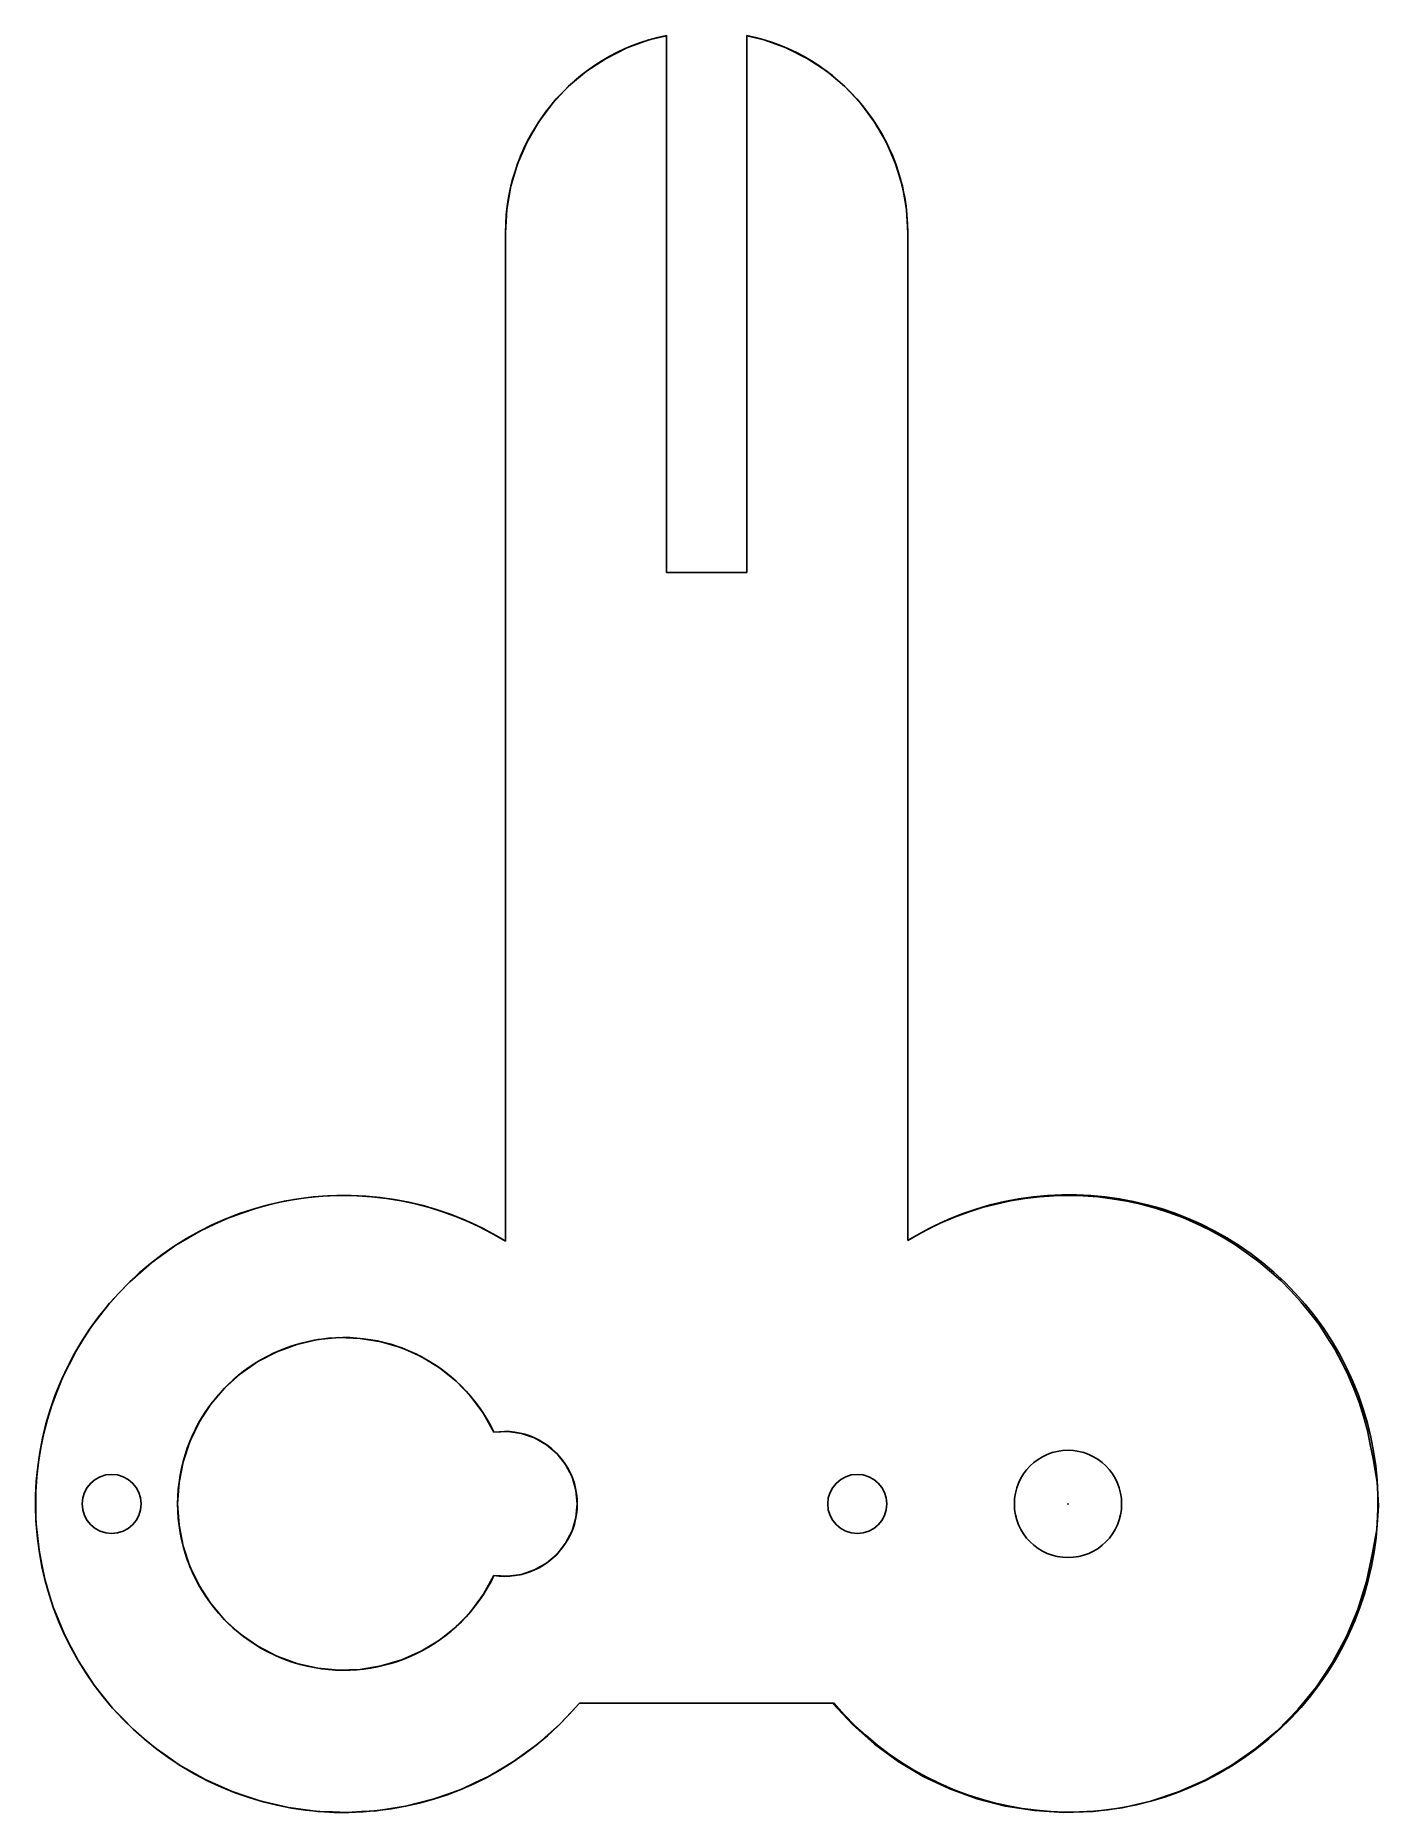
# Model space of a CAD drawing. Header units: millimetres. Extents: x 3.5 to 53.6, y 34.8 to 101.1.
import ezdxf

# ---------------------------------------------------------------- set-up
doc = ezdxf.new("R2010")
doc.units = ezdxf.units.MM
doc.header["$PDSIZE"] = -1

msp = doc.modelspace()

# ---------------------------------------------------------------- linework, layer by layer
at = {"color": 7, "linetype": 'Continuous'}
for p, q in [((26.359, 100.899), (25.54, 100.6)), ((27.01, 101.053), (26.359, 100.899)), ((27.01, 101.053), (27.01, 101.062)), ((27.01, 81.053), (27.01, 101.053)), ((30.01, 101.053), (30.01, 101.062)), ((30.661, 100.899), (30.01, 101.053)), ((30.01, 81.053), (30.01, 101.053)), ((31.481, 100.6), (30.661, 100.899)), ((24.76, 100.209), (24.031, 99.73)), ((25.54, 100.6), (24.76, 100.209)), ((32.26, 100.209), (31.481, 100.6)), ((32.989, 99.73), (32.26, 100.209)), ((24.031, 99.73), (23.363, 99.169)), ((33.657, 99.169), (32.989, 99.73)), ((23.363, 99.169), (22.765, 98.535)), ((34.255, 98.535), (33.657, 99.169)), ((22.765, 98.535), (22.244, 97.835)), ((34.776, 97.835), (34.255, 98.535)), ((22.244, 97.835), (21.808, 97.08)), ((35.212, 97.08), (34.776, 97.835)), ((21.808, 97.08), (21.462, 96.279)), ((35.558, 96.279), (35.212, 97.08)), ((21.462, 96.279), (21.212, 95.443)), ((35.808, 95.443), (35.558, 96.279)), ((21.212, 95.443), (21.061, 94.584)), ((35.959, 94.584), (35.808, 95.443)), ((21.061, 94.584), (21.01, 93.714)), ((36.01, 93.714), (35.959, 94.584)), ((21.01, 93.714), (21.01, 56.129)), ((21.01, 56.129), (21.01, 93.714)), ((36.01, 56.158), (36.01, 93.714)), ((36.01, 56.158), (36.01, 93.714)), ((36.01, 93.714), (36.01, 56.158)), ((27.01, 81.053), (30.01, 81.053)), ((13.299, 57.702), (12.755, 57.613)), ((13.839, 57.774), (13.299, 57.702)), ((14.389, 57.811), (13.839, 57.774)), ((14.934, 57.831), (14.389, 57.811)), ((15.485, 57.816), (14.934, 57.831)), ((16.03, 57.784), (15.485, 57.816)), ((16.576, 57.716), (16.03, 57.784)), ((17.115, 57.633), (16.576, 57.716)), ((17.653, 57.513), (17.115, 57.633)), ((39.847, 57.63), (39.307, 57.511)), ((40.378, 57.714), (39.847, 57.63)), ((40.927, 57.782), (40.378, 57.714)), ((41.462, 57.815), (40.927, 57.782)), ((42.016, 57.831), (41.462, 57.815)), ((42.552, 57.812), (42.016, 57.831)), ((43.104, 57.777), (42.552, 57.812)), ((43.636, 57.707), (43.104, 57.777)), ((44.183, 57.62), (43.636, 57.707)), ((44.706, 57.499), (44.183, 57.62)), ((10.657, 56.985), (10.159, 56.763)), ((11.174, 57.175), (10.657, 56.985)), ((11.691, 57.349), (11.174, 57.175)), ((12.224, 57.489), (11.691, 57.349)), ((12.755, 57.613), (12.224, 57.489)), ((18.182, 57.378), (17.653, 57.513)), ((18.706, 57.208), (18.182, 57.378)), ((19.219, 57.024), (18.706, 57.208)), ((19.725, 56.805), (19.219, 57.024)), ((37.756, 57.024), (37.248, 56.806)), ((38.261, 57.207), (37.756, 57.024)), ((38.787, 57.377), (38.261, 57.207)), ((39.307, 57.511), (38.787, 57.377)), ((45.242, 57.362), (44.706, 57.499)), ((45.751, 57.191), (45.242, 57.362)), ((45.751, 57.191), (45.242, 57.362)), ((46.271, 57.004), (45.751, 57.191)), ((46.271, 57.004), (45.751, 57.191)), ((46.762, 56.786), (46.271, 57.004)), ((46.762, 56.786), (46.271, 57.004)), ((9.662, 56.525), (9.187, 56.256)), ((10.159, 56.763), (9.662, 56.525)), ((20.179, 56.592), (19.725, 56.805)), ((20.766, 56.269), (20.179, 56.592)), ((36.811, 56.6), (36.22, 56.278)), ((37.248, 56.806), (36.811, 56.6)), ((47.262, 56.55), (46.762, 56.786)), ((47.262, 56.55), (46.762, 56.786)), ((47.73, 56.286), (47.262, 56.55)), ((47.73, 56.286), (47.262, 56.55)), ((8.269, 55.658), (7.826, 55.33)), ((8.715, 55.971), (8.269, 55.658)), ((9.187, 56.256), (8.715, 55.971)), ((20.906, 56.188), (20.766, 56.269)), ((21.01, 56.127), (20.906, 56.188)), ((21.01, 56.129), (21.01, 56.127)), ((21.01, 56.129), (21.01, 56.128)), ((21.01, 56.128), (21.01, 56.127)), ((36.092, 56.205), (36.01, 56.156)), ((36.01, 56.158), (36.01, 56.156)), ((36.01, 56.158), (36.01, 56.153)), ((36.22, 56.278), (36.092, 56.205)), ((48.206, 56.005), (47.73, 56.286)), ((48.206, 56.005), (47.73, 56.286)), ((48.646, 55.697), (48.206, 56.005)), ((48.646, 55.697), (48.206, 56.005)), ((49.094, 55.373), (48.646, 55.697)), ((49.094, 55.373), (48.646, 55.697)), ((7.411, 54.976), (7.001, 54.608)), ((7.826, 55.33), (7.411, 54.976)), ((49.502, 55.024), (49.094, 55.373)), ((49.502, 55.024), (49.094, 55.373)), ((49.918, 54.659), (49.502, 55.024)), ((49.918, 54.659), (49.502, 55.024)), ((7.001, 54.608), (6.623, 54.215)), ((50.291, 54.273), (49.918, 54.659)), ((50.291, 54.273), (49.918, 54.659)), ((6.25, 53.81), (5.91, 53.383)), ((6.623, 54.215), (6.25, 53.81)), ((50.671, 53.871), (50.291, 54.273)), ((51.005, 53.451), (50.671, 53.871)), ((5.91, 53.383), (5.577, 52.944)), ((51.346, 53.015), (51.005, 53.451)), ((51.638, 52.565), (51.346, 53.015)), ((5.28, 52.486), (4.99, 52.018)), ((5.577, 52.944), (5.28, 52.486)), ((13.233, 52.28), (14.008, 52.455)), ((14.008, 52.455), (14.8, 52.53)), ((14.8, 52.53), (15.596, 52.503)), ((15.596, 52.503), (16.381, 52.374)), ((16.381, 52.374), (17.143, 52.146)), ((51.936, 52.099), (51.638, 52.565)), ((4.99, 52.018), (4.738, 51.534)), ((11.78, 51.639), (12.485, 52.006)), ((12.485, 52.006), (13.233, 52.28)), ((17.143, 52.146), (17.869, 51.822)), ((17.869, 51.822), (18.548, 51.407)), ((52.185, 51.623), (51.936, 52.099)), ((4.494, 51.04), (4.29, 50.534)), ((4.738, 51.534), (4.494, 51.04)), ((10.537, 50.651), (11.127, 51.185)), ((11.127, 51.185), (11.78, 51.639)), ((18.548, 51.407), (19.169, 50.909)), ((52.437, 51.131), (52.185, 51.623)), ((52.639, 50.634), (52.437, 51.131)), ((4.29, 50.534), (4.094, 50.019)), ((10.021, 50.045), (10.537, 50.651)), ((19.169, 50.909), (19.72, 50.336)), ((19.72, 50.336), (20.194, 49.697)), ((52.845, 50.12), (52.639, 50.634)), ((4.094, 50.019), (3.939, 49.496)), ((9.586, 49.379), (10.021, 50.045)), ((20.194, 49.697), (20.582, 49.002)), ((52.998, 49.605), (52.845, 50.12)), ((3.939, 49.496), (3.792, 48.965)), ((9.241, 48.662), (9.586, 49.379)), ((20.582, 49.002), (21.097, 49.03)), ((21.097, 49.03), (21.608, 48.96)), ((53.155, 49.074), (52.998, 49.605)), ((53.258, 48.547), (53.155, 49.074)), ((3.688, 48.43), (3.592, 47.887)), ((3.792, 48.965), (3.688, 48.43)), ((8.99, 47.907), (9.241, 48.662)), ((21.608, 48.96), (22.096, 48.794)), ((22.096, 48.794), (22.543, 48.539)), ((22.543, 48.539), (22.934, 48.202)), ((53.363, 48.01), (53.258, 48.547)), ((3.592, 47.887), (3.539, 47.344)), ((8.837, 47.127), (8.99, 47.907)), ((22.934, 48.202), (23.254, 47.798)), ((23.254, 47.798), (23.491, 47.34)), ((53.515, 47.14), (53.363, 48.01)), ((3.539, 47.344), (3.496, 46.795)), ((8.786, 46.333), (8.837, 47.127)), ((23.491, 47.34), (23.637, 46.846)), ((53.562, 46.257), (53.515, 47.14)), ((3.496, 46.795), (3.495, 46.25)), ((23.637, 46.846), (23.686, 46.333)), ((3.495, 46.25), (3.504, 45.698)), ((3.504, 45.698), (3.556, 45.156)), ((8.837, 45.539), (8.786, 46.333)), ((23.637, 45.82), (23.491, 45.325)), ((23.686, 46.333), (23.637, 45.82)), ((53.504, 45.375), (53.562, 46.257)), ((3.556, 45.156), (3.617, 44.608)), ((8.99, 44.758), (8.837, 45.539)), ((23.491, 45.325), (23.254, 44.867)), ((53.34, 44.507), (53.504, 45.375)), ((3.617, 44.608), (3.72, 44.072)), ((9.241, 44.003), (8.99, 44.758)), ((22.934, 44.463), (22.543, 44.127)), ((23.254, 44.867), (22.934, 44.463)), ((53.116, 43.438), (53.34, 44.507)), ((3.72, 44.072), (3.833, 43.533)), ((9.586, 43.287), (9.241, 44.003)), ((22.096, 43.871), (21.608, 43.705)), ((22.543, 44.127), (22.096, 43.871)), ((3.833, 43.533), (3.986, 43.01)), ((10.021, 42.62), (9.586, 43.287)), ((20.582, 43.663), (20.194, 42.969)), ((21.097, 43.635), (20.582, 43.663)), ((21.608, 43.705), (21.097, 43.635)), ((52.791, 42.395), (53.116, 43.438)), ((3.986, 43.01), (4.15, 42.483)), ((4.15, 42.483), (4.353, 41.977)), ((10.537, 42.015), (10.021, 42.62)), ((20.194, 42.969), (19.72, 42.329)), ((52.369, 41.388), (52.791, 42.395)), ((4.353, 41.977), (4.566, 41.469)), ((11.127, 41.481), (10.537, 42.015)), ((19.169, 41.756), (18.548, 41.258)), ((19.72, 42.329), (19.169, 41.756)), ((4.566, 41.469), (4.816, 40.985)), ((11.78, 41.026), (11.127, 41.481)), ((18.548, 41.258), (17.869, 40.844)), ((51.853, 40.425), (52.369, 41.388)), ((4.816, 40.985), (5.076, 40.499)), ((5.076, 40.499), (5.372, 40.04)), ((12.485, 40.659), (11.78, 41.026)), ((13.233, 40.386), (12.485, 40.659)), ((17.143, 40.52), (16.381, 40.292)), ((17.869, 40.844), (17.143, 40.52)), ((51.248, 39.516), (51.853, 40.425)), ((5.372, 40.04), (5.677, 39.581)), ((14.008, 40.21), (13.233, 40.386)), ((14.8, 40.136), (14.008, 40.21)), ((15.596, 40.163), (14.8, 40.136)), ((16.381, 40.292), (15.596, 40.163)), ((5.677, 39.581), (6.015, 39.154)), ((6.015, 39.154), (6.362, 38.725)), ((50.56, 38.668), (51.248, 39.516)), ((6.362, 38.725), (6.74, 38.332)), ((23.268, 38.371), (23.766, 38.906)), ((23.766, 38.906), (33.206, 38.906)), ((23.766, 38.906), (33.206, 38.906)), ((33.206, 38.906), (33.95, 38.106)), ((33.206, 38.906), (33.265, 38.906)), ((49.794, 37.889), (50.56, 38.668)), ((6.74, 38.332), (7.126, 37.939)), ((7.126, 37.939), (7.539, 37.583)), ((22.608, 37.738), (23.021, 38.105)), ((23.021, 38.105), (23.268, 38.371)), ((33.95, 38.106), (34.767, 37.381)), ((48.958, 37.187), (49.794, 37.889)), ((7.539, 37.583), (7.961, 37.228)), ((7.961, 37.228), (8.406, 36.914)), ((21.755, 37.052), (22.201, 37.377)), ((22.201, 37.377), (22.608, 37.738)), ((34.767, 37.381), (35.648, 36.737)), ((48.059, 36.567), (48.958, 37.187)), ((8.406, 36.914), (8.86, 36.601)), ((8.86, 36.601), (9.333, 36.33)), ((20.372, 36.172), (20.841, 36.449)), ((20.841, 36.449), (21.315, 36.731)), ((21.315, 36.731), (21.755, 37.052)), ((35.648, 36.737), (36.587, 36.179)), ((47.105, 36.035), (48.059, 36.567)), ((9.333, 36.33), (9.815, 36.061)), ((9.815, 36.061), (10.312, 35.837)), ((10.312, 35.837), (10.816, 35.615)), ((19.379, 35.705), (19.873, 35.936)), ((19.873, 35.936), (20.372, 36.172)), ((36.587, 36.179), (37.575, 35.713)), ((46.105, 35.596), (47.105, 36.035)), ((10.816, 35.615), (11.333, 35.44)), ((11.333, 35.44), (11.856, 35.267)), ((11.856, 35.267), (12.387, 35.142)), ((12.387, 35.142), (12.924, 35.019)), ((17.285, 35.065), (17.813, 35.198)), ((17.813, 35.198), (18.347, 35.335)), ((18.347, 35.335), (18.861, 35.518)), ((18.861, 35.518), (19.379, 35.705)), ((37.575, 35.713), (38.602, 35.342)), ((38.602, 35.342), (39.66, 35.07)), ((44.003, 35.011), (45.068, 35.253)), ((45.068, 35.253), (46.105, 35.596)), ((12.924, 35.019), (13.464, 34.945)), ((13.464, 34.945), (14.011, 34.874)), ((14.011, 34.874), (14.556, 34.852)), ((14.556, 34.852), (15.107, 34.833)), ((15.107, 34.833), (15.651, 34.863)), ((15.651, 34.863), (16.201, 34.897)), ((16.201, 34.897), (16.74, 34.979)), ((16.74, 34.979), (17.285, 35.065)), ((39.66, 35.07), (40.739, 34.901)), ((40.739, 34.901), (41.829, 34.834)), ((41.829, 34.834), (42.92, 34.871)), ((42.92, 34.871), (44.003, 35.011))]:
    msp.add_line(p, q, dxfattribs=at)
at = {"color": 7, "linetype": 'Continuous', "lineweight": 25}
for p, q in [((27.01, 81.053), (27.01, 101.062)), ((30.01, 81.053), (30.01, 101.062)), ((21.01, 56.128), (21.01, 93.714)), ((36.01, 93.714), (36.01, 56.155)), ((27.01, 81.053), (30.01, 81.053)), ((23.766, 38.906), (33.265, 38.906))]:
    msp.add_line(p, q, dxfattribs=at)
for centre, radius in [((41.986, 46.333), 2), ((6.326, 46.333), 1.1), ((34.126, 46.333), 1.1)]:
    msp.add_circle(centre, radius, dxfattribs=at)
at = {"color": 7, "linetype": 'Continuous'}
for centre in [(6.326, 46.333), (6.326, 46.333), (34.126, 46.333), (34.126, 46.333)]:
    msp.add_circle(centre, 1.1, dxfattribs=at)
for centre, radius, start, end in [((28.51, 93.714), 7.5, 101.53696, 180), ((28.51, 93.714), 7.5, 0, 78.46304), ((14.986, 46.332), 11.5, 58.4108, 319.77457), ((42.036, 46.353), 11.506, 220.33203, 121.58072), ((14.986, 46.333), 6.2, 25.50419, 334.49581), ((20.986, 46.333), 2.7, 261.39096, 98.60904)]:
    msp.add_arc(centre, radius, start, end, dxfattribs=at)
at = {"color": 7, "linetype": 'Continuous', "lineweight": 25}
for centre, radius, start, end in [((28.51, 93.714), 7.5, 101.53697, 179.99998), ((28.51, 93.714), 7.5, 0, 78.46304), ((14.986, 46.332), 11.5, 58.4108, 319.77457), ((42.036, 46.353), 11.506, 220.33203, 121.58072), ((14.986, 46.333), 6.2, 25.50419, 334.49581), ((20.986, 46.333), 2.7, 261.39096, 98.60904)]:
    msp.add_arc(centre, radius, start, end, dxfattribs=at)
at = {"color": 7, "linetype": 'Continuous'}
msp.add_point((41.986, 46.333), dxfattribs=at)

doc.saveas('drawing.dxf')
